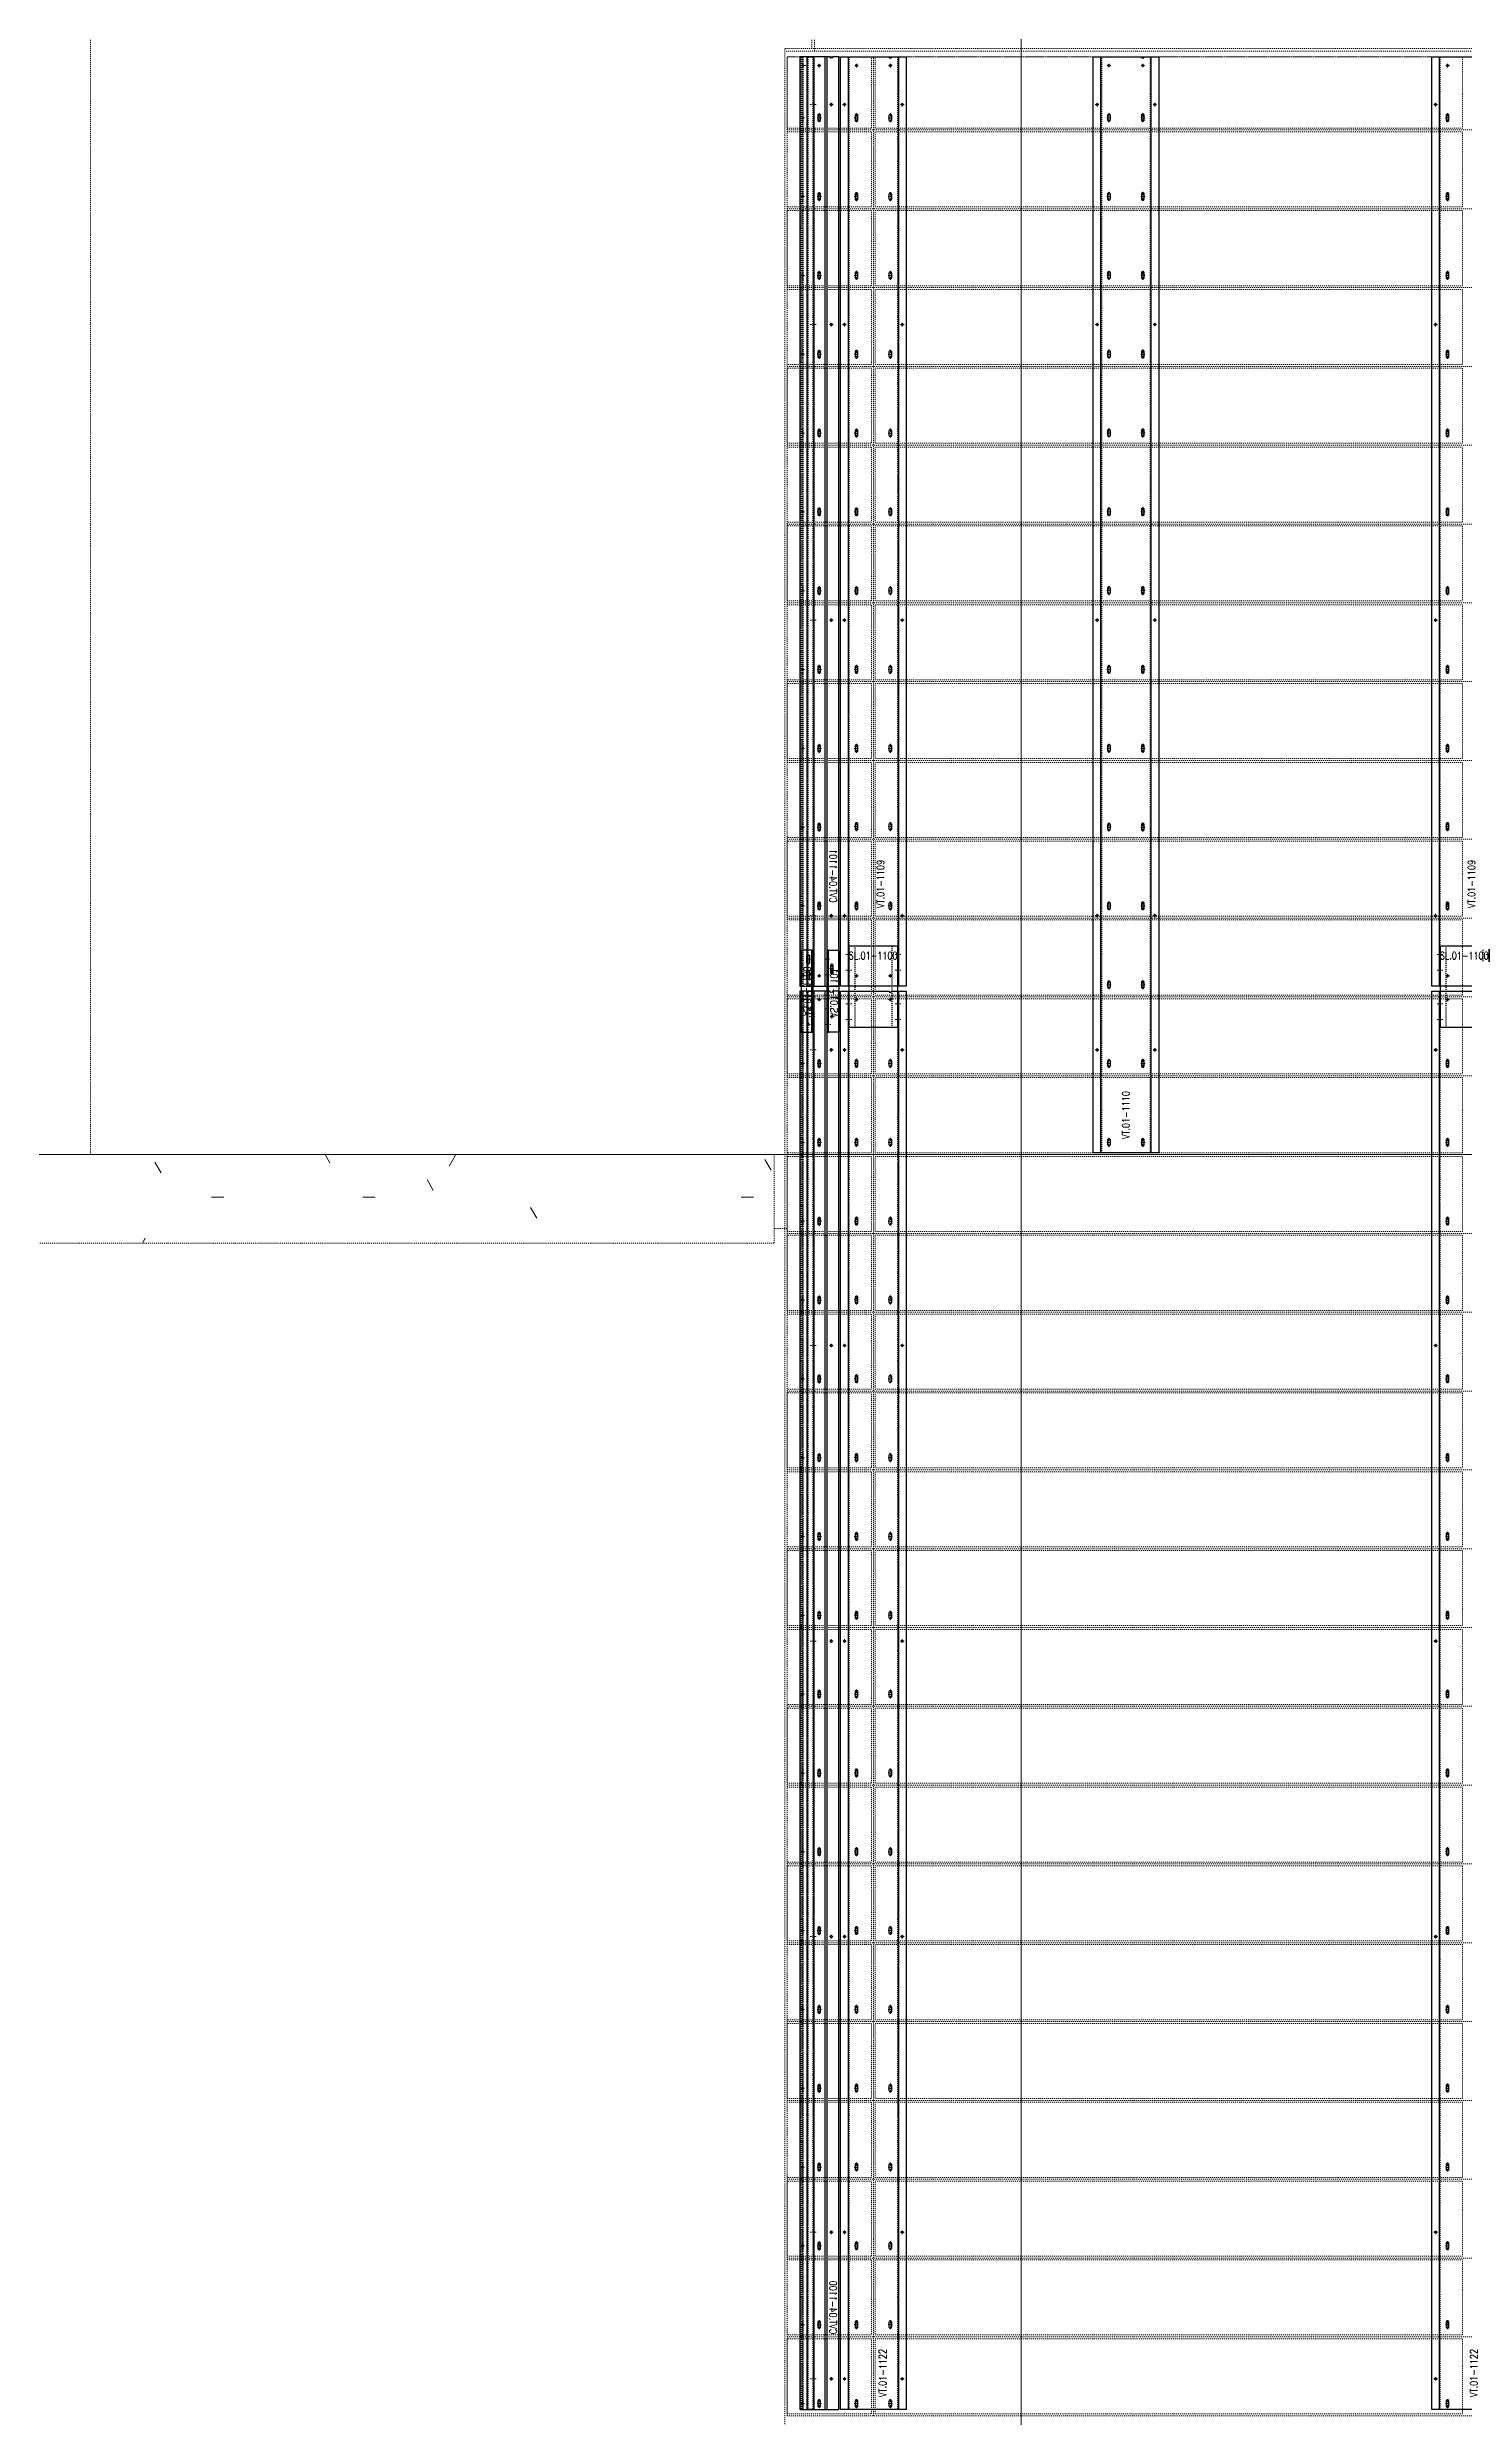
# Model space of a CAD drawing. Header units: inches. Extents: x 11737 to 18084, y -4365 to 1695.
# Drawn here: x 12470.9 to 12614.6, y -396.9 to -156.4 of the extents above; entities that cross this region are included whole.
import ezdxf

# ---------------------------------------------------------------- set-up
doc = ezdxf.new("R2010")
doc.units = ezdxf.units.IN
doc.header["$MEASUREMENT"] = 0
for name, pattern in [('INC-200$0$NBK_CenterX2', [1.083333, 0.666667, -0.125, 0.166667, -0.125]), ('NBK_Center', [0.541667, 0.333333, -0.0625, 0.083333, -0.0625]), ('NBK_Center2', [0.270833, 0.166667, -0.03125, 0.041667, -0.03125]), ('NBK_CenterX2', [1.083333, 0.666667, -0.125, 0.166667, -0.125]), ('NBK_Hidden', [0.125, 0.083333, -0.041667]), ('NBK_Hidden2', [0.0625, 0.041667, -0.020833])]:
    doc.linetypes.add(name, pattern=pattern)
doc.layers.get('Defpoints').update_dxf_attribs({"color": 250, "lineweight": 0})
for name, color, linetype, lineweight in [('!Bracket', 11, 'Continuous', 25), ('!Clip - bent', 20, 'Continuous', 25), ('!Dimension', 50, 'Continuous', 5), ('!Extrusion', 140, 'Continuous', 25), ('!Gridline', 112, 'NBK_CenterX2', 5), ('!Linetype_Center', 220, 'NBK_Center', 9), ('!Linetype_Center2', 222, 'NBK_Center2', 9), ('!Linetype_Hidden', 210, 'NBK_Hidden', 9), ('!Misc2', 252, 'NBK_Hidden2', 5), ('INC-200$0$!Gridline @ 1', 112, 'INC-200$0$NBK_CenterX2', 5)]:
    doc.layers.add(name, color=color, linetype=linetype, lineweight=lineweight)
doc.styles.add('Romans', font='romans.shx', dxfattribs={"width": 0.8})

# ---------------------------------------------------------------- blocks, each defined once
blk = doc.blocks.new('WEST ELEVATION GRID')
for p, q in [((-1332.01, -106.7), (-1332.01, 1818.09)), ((-1655, 242.4), (842.95, 242.4))]:
    blk.add_line(p, q)
blk = doc.blocks.new('A201')
h = blk.add_hatch()
h.set_pattern_fill('FP_19', color=256, style=0, pattern_type=2)
h.set_pattern_definition([(0, (-699.062, 218.4), (30.72, 7.68), [1.267, -21.773, 1.267, -21.773, -122.88]), (0, (-699.062, 218.4), (30.72, 7.68), [-46.08, 1.267, -44.813, 1.267, -21.773, -53.76]), (0, (-699.062, 218.4), (30.72, 7.68), [-115.2, 1.267, -14.093, 1.267, -37.133]), (120, (-687.542, 222.24), (-22.011075, 22.7643), [1.267, -21.773, 1.267, -21.773, -122.88]), (120, (-687.542, 222.24), (-22.011075, 22.7643), [-46.08, 1.267, -44.813, 1.267, -21.773, -53.76]), (120, (-687.542, 222.24), (-22.011075, 22.7643), [-115.2, 1.267, -14.093, 1.267, -37.133]), (240, (-683.702, 237.6), (-8.708925, -30.4443), [1.267, -21.773, 1.267, -21.773, -122.88]), (240, (-683.702, 237.6), (-8.708925, -30.4443), [-46.08, 1.267, -44.813, 1.267, -21.773, -53.76]), (240, (-683.702, 237.6), (-8.708925, -30.4443), [-115.2, 1.267, -14.093, 1.267, -37.133])])
h.paths.add_polyline_path([(-1357.08, 209.4), (-1357.08, 218.4), (-1533.01, 218.4), (-1533.01, 209.4), (-1384.3, 209.4)], flags=0)
for p, q in [((-1426.46, 218.4), (-1426.46, 368.4)), ((-1353.26, 330.65), (-1353.26, 338.15)), ((-1352.98, 337.92), (-1352.98, 330.4)), ((-1356.01, 330.65), (-1356.01, 60.4)), ((-1182.03, 330.65), (-1356.01, 330.65)), ((-1181.76, 330.4), (-1356.01, 330.4)), ((-1357.08, 209.4), (-1357.08, 218.4)), ((-1533.01, 209.4), (-1357.08, 209.4)), ((-1355.76, 210.9), (-1357.08, 210.9))]:
    blk.add_line(p, q)
blk = doc.blocks.new('EWA-TM TERRACOTTA WEST')
at = {"layer": '!Linetype_Hidden'}
for p, q in [((-23.75, 114.4), (-23.75, 353.81)), ((-15, 114.4), (-15, 353.81)), ((-23.75, 346.4), (149.5, 346.4)), ((-23.75, 338.4), (149.5, 338.4)), ((-23.75, 330.4), (149.5, 330.4)), ((-23.75, 322.4), (149.5, 322.4)), ((-23.75, 314.4), (149.5, 314.4)), ((-23.75, 306.4), (149.5, 306.4)), ((-23.75, 298.4), (149.5, 298.4)), ((-23.75, 290.4), (149.5, 290.4)), ((-23.75, 282.4), (149.5, 282.4)), ((-23.75, 274.4), (149.5, 274.4)), ((-23.75, 266.4), (149.5, 266.4)), ((-23.75, 258.4), (149.5, 258.4)), ((-23.75, 250.4), (149.5, 250.4)), ((-23.75, 242.4), (149.5, 242.4)), ((-23.75, 234.4), (1355.76, 234.4)), ((-23.75, 234.4), (165, 234.4)), ((-23.75, 226.4), (1355.76, 226.4)), ((-23.75, 218.4), (1355.76, 218.4)), ((-23.75, 210.4), (1355.76, 210.4)), ((-23.75, 202.4), (1355.76, 202.4)), ((-23.75, 194.4), (1355.76, 194.4)), ((-23.75, 186.4), (1355.76, 186.4)), ((-23.75, 178.4), (1355.76, 178.4)), ((-23.75, 170.4), (1355.76, 170.4)), ((-23.75, 162.4), (1355.76, 162.4)), ((-23.75, 154.4), (1355.76, 154.4)), ((-23.75, 146.4), (1355.76, 146.4)), ((-23.75, 138.4), (1355.76, 138.4)), ((-23.75, 130.4), (1355.76, 130.4)), ((-23.75, 122.4), (1355.76, 122.4)), ((-23.75, 114.4), (1355.76, 114.4))]:
    blk.add_line(p, q, dxfattribs=at)
blk.add_lwpolyline([(-23.75, 353.81), (149.5, 353.81), (149.5, 242.4), (209.5, 242.4), (209.5, 353.81), (285.25, 353.81)], dxfattribs=at)
for points in [[(-23.75, 346.59), (-15.19, 346.59), (-15.19, 353.81), (-23.75, 353.81)], [(44.81, 346.59), (-14.81, 346.59), (-14.81, 353.81), (44.81, 353.81)], [(-23.75, 346.21), (-15.19, 346.21), (-15.19, 338.59), (-23.75, 338.59)], [(44.81, 346.21), (-14.81, 346.21), (-14.81, 338.59), (44.81, 338.59)], [(-23.75, 330.59), (-15.19, 330.59), (-15.19, 338.21), (-23.75, 338.21)], [(44.81, 330.59), (-14.81, 330.59), (-14.81, 338.21), (44.81, 338.21)], [(-23.75, 330.21), (-15.19, 330.21), (-15.19, 322.59), (-23.75, 322.59)], [(44.81, 330.21), (-14.81, 330.21), (-14.81, 322.59), (44.81, 322.59)], [(-23.75, 314.59), (-15.19, 314.59), (-15.19, 322.21), (-23.75, 322.21)], [(44.81, 314.59), (-14.81, 314.59), (-14.81, 322.21), (44.81, 322.21)], [(-23.75, 314.21), (-15.19, 314.21), (-15.19, 306.59), (-23.75, 306.59)], [(44.81, 314.21), (-14.81, 314.21), (-14.81, 306.59), (44.81, 306.59)], [(-23.75, 298.59), (-15.19, 298.59), (-15.19, 306.21), (-23.75, 306.21)], [(44.81, 298.59), (-14.81, 298.59), (-14.81, 306.21), (44.81, 306.21)], [(-23.75, 298.21), (-15.19, 298.21), (-15.19, 290.59), (-23.75, 290.59)], [(44.81, 298.21), (-14.81, 298.21), (-14.81, 290.59), (44.81, 290.59)], [(-23.75, 282.59), (-15.19, 282.59), (-15.19, 290.21), (-23.75, 290.21)], [(44.81, 282.59), (-14.81, 282.59), (-14.81, 290.21), (44.81, 290.21)], [(-23.75, 282.21), (-15.19, 282.21), (-15.19, 274.59), (-23.75, 274.59)], [(44.81, 282.21), (-14.81, 282.21), (-14.81, 274.59), (44.81, 274.59)], [(-23.75, 266.59), (-15.19, 266.59), (-15.19, 274.21), (-23.75, 274.21)], [(44.81, 266.59), (-14.81, 266.59), (-14.81, 274.21), (44.81, 274.21)], [(-23.75, 266.21), (-15.19, 266.21), (-15.19, 258.59), (-23.75, 258.59)], [(44.81, 266.21), (-14.81, 266.21), (-14.81, 258.59), (44.81, 258.59)], [(-23.75, 250.59), (-15.19, 250.59), (-15.19, 258.21), (-23.75, 258.21)], [(44.81, 250.59), (-14.81, 250.59), (-14.81, 258.21), (44.81, 258.21)], [(-23.75, 250.21), (-15.19, 250.21), (-15.19, 242.59), (-23.75, 242.59)], [(44.81, 250.21), (-14.81, 250.21), (-14.81, 242.59), (44.81, 242.59)], [(-23.75, 234.59), (-15.19, 234.59), (-15.19, 242.21), (-23.75, 242.21)], [(44.81, 234.59), (-14.81, 234.59), (-14.81, 242.21), (44.81, 242.21)], [(-23.75, 226.59), (-15.19, 226.59), (-15.19, 234.21), (-23.75, 234.21)], [(44.81, 226.59), (-14.81, 226.59), (-14.81, 234.21), (44.81, 234.21)], [(-23.75, 226.21), (-15.19, 226.21), (-15.19, 218.59), (-23.75, 218.59)], [(44.81, 226.21), (-14.81, 226.21), (-14.81, 218.59), (44.81, 218.59)], [(-23.75, 210.59), (-15.19, 210.59), (-15.19, 218.21), (-23.75, 218.21)], [(44.81, 210.59), (-14.81, 210.59), (-14.81, 218.21), (44.81, 218.21)], [(-23.75, 210.21), (-15.19, 210.21), (-15.19, 202.59), (-23.75, 202.59)], [(44.81, 210.21), (-14.81, 210.21), (-14.81, 202.59), (44.81, 202.59)], [(-23.75, 194.59), (-15.19, 194.59), (-15.19, 202.21), (-23.75, 202.21)], [(44.81, 194.59), (-14.81, 194.59), (-14.81, 202.21), (44.81, 202.21)], [(-23.75, 194.21), (-15.19, 194.21), (-15.19, 186.59), (-23.75, 186.59)], [(44.81, 194.21), (-14.81, 194.21), (-14.81, 186.59), (44.81, 186.59)], [(-23.75, 178.59), (-15.19, 178.59), (-15.19, 186.21), (-23.75, 186.21)], [(44.81, 178.59), (-14.81, 178.59), (-14.81, 186.21), (44.81, 186.21)], [(-23.75, 178.21), (-15.19, 178.21), (-15.19, 170.59), (-23.75, 170.59)], [(44.81, 178.21), (-14.81, 178.21), (-14.81, 170.59), (44.81, 170.59)], [(-23.75, 162.59), (-15.19, 162.59), (-15.19, 170.21), (-23.75, 170.21)], [(44.81, 162.59), (-14.81, 162.59), (-14.81, 170.21), (44.81, 170.21)], [(-23.75, 162.21), (-15.19, 162.21), (-15.19, 154.59), (-23.75, 154.59)], [(44.81, 162.21), (-14.81, 162.21), (-14.81, 154.59), (44.81, 154.59)], [(-23.75, 146.59), (-15.19, 146.59), (-15.19, 154.21), (-23.75, 154.21)], [(44.81, 146.59), (-14.81, 146.59), (-14.81, 154.21), (44.81, 154.21)], [(-23.75, 146.21), (-15.19, 146.21), (-15.19, 138.59), (-23.75, 138.59)], [(44.81, 146.21), (-14.81, 146.21), (-14.81, 138.59), (44.81, 138.59)], [(-23.75, 130.59), (-15.19, 130.59), (-15.19, 138.21), (-23.75, 138.21)], [(44.81, 130.59), (-14.81, 130.59), (-14.81, 138.21), (44.81, 138.21)], [(-23.75, 130.21), (-15.19, 130.21), (-15.19, 122.59), (-23.75, 122.59)], [(44.81, 130.21), (-14.81, 130.21), (-14.81, 122.59), (44.81, 122.59)], [(-23.75, 114.59), (-15.19, 114.59), (-15.19, 122.21), (-23.75, 122.21)], [(44.81, 114.59), (-14.81, 114.59), (-14.81, 122.21), (44.81, 122.21)]]:
    blk.add_lwpolyline(points, close=True, dxfattribs=at)
blk = doc.blocks.new('GRID_ELEV WEST_W')
at = {"layer": '!Gridline'}
for p, q in [((0.03, -1231.31), (0.03, 403.85)), ((-594.98, -1040.63), (1164.09, -1040.63))]:
    blk.add_line(p, q, dxfattribs=at)
blk = doc.blocks.new('WEEP HOLE')
at = {"layer": '!Linetype_Center'}
for p, q in [((-0.22, 0.37), (0.22, 0.37)), ((0, 0.83), (0, -0.08))]:
    blk.add_line(p, q, dxfattribs=at)
at = {"color": 0}
blk.add_lwpolyline([(-0.14, 0.61), (-0.14, 0.14, 0.414214), (0, 0, 0.414214), (0.14, 0.14), (0.14, 0.61, 0.414214), (0, 0.75, 0.414214)], format="xyb", close=True, dxfattribs=at)
blk = doc.blocks.new('TAP HOLE_5mm')
at = {"layer": '!Linetype_Center2'}
for points in [[(-0.18, 0), (0.18, 0)], [(0, 0.18), (0, -0.18)]]:
    blk.add_lwpolyline(points, dxfattribs=at)
blk.add_circle((0, 0), 0.101)
blk = doc.blocks.new('SLOTTED SECTION HOLE')
at = {"layer": '!Linetype_Center2'}
blk.add_line((-0.33, 0), (0.26, 0), dxfattribs=at)
at = {"layer": '!Misc2'}
blk.add_lwpolyline([(-0.08, 0.47), (0, 0.47), (0, -0.47), (-0.08, -0.47)], close=True, dxfattribs=at)
blk = doc.blocks.new('VT.01-1109-')
at = {"layer": '!Extrusion'}
blk.add_lwpolyline([(-3.33, 0), (-3.33, 94.33), (1.58, 94.33, 1), (1.86, 94.33), (3.32, 94.33), (3.32, 0)], format="xyb", close=True, dxfattribs=at)
for points in [[(-2.54, 0), (-2.54, 94.33), (1.58, 94.33)], [(1.86, 94.33), (2.54, 94.33), (2.54, 0)]]:
    blk.add_lwpolyline(points, dxfattribs=at)
at = {"layer": '!Extrusion', "linetype": 'NBK_Hidden'}
for points in [[(-2.46, 0), (-2.46, 94.33), (1.58, 94.33)], [(1.86, 94.33), (2.46, 94.33), (2.46, 0)]]:
    blk.add_lwpolyline(points, dxfattribs=at)
at = {"layer": '!Dimension', "rotation": 360}
for p in [(-2.46, 3.23), (2.54, 3.23), (-2.46, 1.65), (2.54, 1.65)]:
    blk.add_blockref('SLOTTED SECTION HOLE', p, dxfattribs=at)
at = {"layer": '!Extrusion', "rotation": 360}
for name, p in [('TAP HOLE_5mm', (-1.72, 93.45)), ('TAP HOLE_5mm', (1.72, 93.45)), ('TAP HOLE_5mm', (-2.94, 89.49)), ('TAP HOLE_5mm', (2.93, 89.49)), ('WEEP HOLE', (-1.72, 87.78)), ('WEEP HOLE', (1.72, 87.78)), ('WEEP HOLE', (-1.72, 79.78)), ('WEEP HOLE', (1.72, 79.78)), ('WEEP HOLE', (-1.72, 71.78)), ('WEEP HOLE', (1.72, 71.78)), ('TAP HOLE_5mm', (-2.94, 67.16)), ('TAP HOLE_5mm', (2.93, 67.16)), ('WEEP HOLE', (-1.72, 63.78)), ('WEEP HOLE', (1.72, 63.78)), ('WEEP HOLE', (-1.72, 55.78)), ('WEEP HOLE', (1.72, 55.78)), ('WEEP HOLE', (-1.72, 47.78)), ('WEEP HOLE', (1.72, 47.78)), ('WEEP HOLE', (-1.72, 39.78)), ('WEEP HOLE', (1.72, 39.78)), ('TAP HOLE_5mm', (-2.94, 37.16)), ('TAP HOLE_5mm', (2.93, 37.16)), ('WEEP HOLE', (-1.72, 31.78)), ('WEEP HOLE', (1.72, 31.78)), ('WEEP HOLE', (-1.72, 23.78)), ('WEEP HOLE', (1.72, 23.78)), ('WEEP HOLE', (-1.72, 15.84)), ('WEEP HOLE', (1.72, 15.84)), ('TAP HOLE_5mm', (-2.94, 7.16)), ('WEEP HOLE', (-1.72, 7.78)), ('WEEP HOLE', (1.72, 7.78)), ('TAP HOLE_5mm', (2.93, 7.16)), ('TAP HOLE_5mm', (-1.72, 1.06)), ('TAP HOLE_5mm', (1.72, 1.06))]:
    blk.add_blockref(name, p, dxfattribs=at)
at = {"layer": 'Defpoints', "color": 1, "insert": (0.72, 10.38), "char_height": 0.75, "width": 1.65, "attachment_point": 5, "rotation": 90, "style": 'Romans'}
blk.add_mtext('VT.01-1109', dxfattribs=at)
blk = doc.blocks.new('HOLE SECTION')
at = {"layer": '!Linetype_Center2'}
blk.add_line((-0.33, 0), (0.26, 0), dxfattribs=at)
at = {"layer": '!Misc2'}
blk.add_lwpolyline([(-0.09, 0.1), (0, 0.1), (0, -0.1), (-0.09, -0.1)], close=True, dxfattribs=at)
blk = doc.blocks.new('CLEAR SECTION HOLE')
at = {"layer": '!Linetype_Center2'}
blk.add_line((-0.33, 0), (0.26, 0), dxfattribs=at)
at = {"layer": '!Misc2'}
blk.add_lwpolyline([(-0.08, 0.1), (0, 0.1), (0, -0.1), (-0.08, -0.1)], close=True, dxfattribs=at)
blk = doc.blocks.new('19mm WEEP HOLE')
at = {"layer": '!Linetype_Center'}
blk.add_line((-0.37, 0.2), (-0.37, -0.12), dxfattribs=at)
at = {"linetype": 'NBK_Hidden'}
blk.add_lwpolyline([(-0.75, 0.08), (0, 0.08), (0, 0), (-0.75, 0)], close=True, dxfattribs=at)
blk = doc.blocks.new('CVT.01-1101-')
at = {"layer": '!Extrusion'}
blk.add_lwpolyline([(-3.97, 0), (-3.97, 94.33), (-3.34, 94.33, 1), (-3.06, 94.33), (0, 94.33), (0, 0)], format="xyb", close=True, dxfattribs=at)
for points in [[(-2.78, 0), (-2.78, 94.33), (-2.53, 94.33), (-2.53, 0)], [(-0.76, 0), (-0.76, 94.33), (-1.41, 94.33), (-1.41, 0)]]:
    blk.add_lwpolyline(points, close=True, dxfattribs=at)
at = {"layer": '!Extrusion', "linetype": 'NBK_Hidden'}
for points in [[(-1.42, 0), (-1.42, 94.33), (-1.33, 94.33), (-1.33, 0)], [(-0.86, 0), (-0.86, 94.33), (-0.76, 94.33), (-0.76, 0)], [(-0.35, 0), (-0.35, 94.33), (-0.28, 94.33), (-0.28, 0)], [(-0.04, 0), (-0.04, 94.33), (-0.14, 94.33), (-0.14, 0)]]:
    blk.add_lwpolyline(points, close=True, dxfattribs=at)
at = {"layer": '!Dimension'}
for name, p in [('CLEAR SECTION HOLE', (-0.28, 93.45)), ('HOLE SECTION', (-1.33, 89.49)), ('HOLE SECTION', (-1.33, 67.16)), ('HOLE SECTION', (-1.33, 37.16)), ('HOLE SECTION', (-1.33, 7.16)), ('CLEAR SECTION HOLE', (-0.28, 1.06))]:
    blk.add_blockref(name, p, dxfattribs=at)
at = {"layer": '!Extrusion', "xscale": -1}
for name, p in [('TAP HOLE_5mm', (-1.97, 93.45)), ('WEEP HOLE', (-1.97, 87.78)), ('WEEP HOLE', (-1.97, 79.78)), ('WEEP HOLE', (-1.97, 71.78)), ('WEEP HOLE', (-1.97, 63.78)), ('WEEP HOLE', (-1.97, 55.78)), ('WEEP HOLE', (-1.97, 47.78)), ('WEEP HOLE', (-1.97, 39.78)), ('WEEP HOLE', (-1.97, 31.78)), ('WEEP HOLE', (-1.97, 23.78)), ('WEEP HOLE', (-1.97, 15.78)), ('WEEP HOLE', (-1.97, 7.78)), ('TAP HOLE_5mm', (-1.97, 1.06))]:
    blk.add_blockref(name, p, dxfattribs=at)
at = {"layer": '!Extrusion'}
for p in [(-3.2, 89.49), (-3.2, 67.16), (-3.2, 37.16), (-3.2, 7.16)]:
    blk.add_blockref('TAP HOLE_5mm', p, dxfattribs=at)
at = {"layer": '!Extrusion', "rotation": 270}
for p in [(-0.35, 87.78), (-0.35, 79.78), (-0.35, 71.78), (-0.35, 63.78), (-0.35, 55.78), (-0.35, 47.78), (-0.35, 39.78), (-0.35, 31.78), (-0.35, 23.78), (-0.35, 15.78), (-0.35, 7.78)]:
    blk.add_blockref('19mm WEEP HOLE', p, dxfattribs=at)
at = {"layer": 'Defpoints', "color": 3, "insert": (-3.38, 11.2), "char_height": 0.75, "width": 1.65, "attachment_point": 5, "rotation": 90, "style": 'Romans'}
blk.add_mtext('CVT.04-1101', dxfattribs=at)
blk = doc.blocks.new('SECTION CLEAR HOLE 1')
at = {"layer": '!Linetype_Center2'}
blk.add_line((-0.33, 0, 0), (0.26, 0, 0), dxfattribs=at)
at = {"layer": '!Misc2'}
blk.add_lwpolyline([(-0.12, 0.1), (0, 0.1), (0, -0.1), (-0.12, -0.1)], close=True, dxfattribs=at)
blk = doc.blocks.new('SLOTTED SECTION1')
at = {"layer": '!Linetype_Center2'}
blk.add_lwpolyline([(-0.24, 0), (0.12, 0)], dxfattribs=at)
at = {"layer": '!Misc2'}
blk.add_lwpolyline([(-0.12, 0.47), (0, 0.47), (0, -0.47), (-0.12, -0.47)], close=True, dxfattribs=at)
blk = doc.blocks.new('SLOTTED HOLE 1')
at = {"layer": '!Linetype_Center'}
for p, q in [((0, 0.55), (0, -0.55)), ((-0.22, 0), (0.22, 0))]:
    blk.add_line(p, q, dxfattribs=at)
at = {"color": 0}
blk.add_lwpolyline([(-0.14, 0.33), (-0.14, -0.33, 0.414214), (0, -0.47, 0.414214), (0.14, -0.33), (0.14, 0.33, 0.414214), (0, 0.47, 0.414214)], format="xyb", close=True, dxfattribs=at)
blk = doc.blocks.new('SL.01-1101')
at = {"layer": '!Bracket'}
for points in [[(4.65, -1.3), (4.65, -0.12), (-3.67, -0.12), (-3.67, -1.3)], [(-3.67, -1.3), (-3.67, -1.18), (4.65, -1.18), (4.65, -1.3)]]:
    blk.add_lwpolyline(points, close=True, dxfattribs=at)
at = {"layer": '!Dimension', "xscale": -1, "rotation": 270}
for name, p in [('SECTION CLEAR HOLE 1', (-2.88, -1.18)), ('SECTION CLEAR HOLE 1', (-1.3, -1.18)), ('SLOTTED SECTION1', (2.15, -1.18)), ('SLOTTED SECTION1', (3.73, -1.18))]:
    blk.add_blockref(name, p, dxfattribs=at)
at = {"layer": '!Extrusion', "xscale": -1, "rotation": 270}
blk.add_blockref('TAP HOLE_5mm', (-2.09, -0.83), dxfattribs=at)
at = {"layer": '!Extrusion', "linetype": 'NBK_Hidden', "xscale": -1, "rotation": 270}
blk.add_blockref('SLOTTED HOLE 1', (2.75, -0.83), dxfattribs=at)
at = {"layer": 'Defpoints', "color": 30, "insert": (0.32, -0.6), "char_height": 0.75, "width": 1.65, "attachment_point": 5, "style": 'Romans'}
blk.add_mtext('AS.01-1101', dxfattribs=at)
blk = doc.blocks.new('AS.01-1100-')
at = {"layer": '!Bracket'}
for points in [[(4.65, 1.33), (4.65, 0.15), (-3.67, 0.15), (-3.67, 1.33)], [(-3.67, 1.33), (-3.67, 1.21), (4.65, 1.21), (4.65, 1.33)]]:
    blk.add_lwpolyline(points, close=True, dxfattribs=at)
at = {"layer": '!Dimension', "rotation": 270}
for name, p in [('SECTION CLEAR HOLE 1', (-2.09, 1.21)), ('SLOTTED SECTION1', (2.75, 1.21))]:
    blk.add_blockref(name, p, dxfattribs=at)
at = {"layer": '!Extrusion', "rotation": 270}
for p in [(-2.88, 0.86, 0), (-1.3, 0.86, 0)]:
    blk.add_blockref('TAP HOLE_5mm', p, dxfattribs=at)
at = {"layer": '!Extrusion', "linetype": 'NBK_Hidden', "rotation": 270}
for p in [(2.15, 0.86), (3.73, 0.86)]:
    blk.add_blockref('SLOTTED HOLE 1', p, dxfattribs=at)
at = {"layer": 'Defpoints', "color": 30, "insert": (0.49, 0.74), "char_height": 0.75, "width": 1.65, "attachment_point": 5, "style": 'Romans'}
blk.add_mtext('AS.01-1100', dxfattribs=at)
blk = doc.blocks.new('CVT.04-1100-')
at = {"layer": '!Extrusion'}
blk.add_lwpolyline([(-3.34, 143.96, 1), (-3.06, 143.96), (0, 143.96), (0, 0), (-3.97, 0), (-3.97, 143.96)], format="xyb", close=True, dxfattribs=at)
for points in [[(-2.53, 143.96), (-2.53, 0), (-2.78, 0), (-2.78, 143.96)], [(-1.41, 143.96), (-1.41, 0), (-0.76, 0), (-0.76, 143.96)]]:
    blk.add_lwpolyline(points, close=True, dxfattribs=at)
at = {"layer": '!Extrusion', "linetype": 'NBK_Hidden'}
for points in [[(-1.33, 143.96), (-1.33, 0), (-1.42, 0), (-1.42, 143.96)], [(-0.76, 143.96), (-0.76, 0), (-0.86, 0), (-0.86, 143.96)], [(-0.28, 143.96), (-0.28, 0), (-0.35, 0), (-0.35, 143.96)], [(-0.14, 143.96), (-0.14, 0), (-0.04, 0), (-0.04, 143.96)]]:
    blk.add_lwpolyline(points, close=True, dxfattribs=at)
at = {"layer": '!Dimension'}
for name, p in [('CLEAR SECTION HOLE', (-0.28, 143.12)), ('HOLE SECTION', (-1.33, 138)), ('HOLE SECTION', (-1.33, 108)), ('HOLE SECTION', (-1.33, 78)), ('HOLE SECTION', (-1.33, 48)), ('HOLE SECTION', (-1.33, 18)), ('HOLE SECTION', (-1.33, 3.12))]:
    blk.add_blockref(name, p, dxfattribs=at)
at = {"layer": '!Extrusion', "xscale": -1}
for name, p in [('TAP HOLE_5mm', (-1.97, 143.12)), ('WEEP HOLE', (-1.97, 136.24)), ('WEEP HOLE', (-1.97, 128.24)), ('WEEP HOLE', (-1.97, 120.24)), ('WEEP HOLE', (-1.97, 112.24)), ('WEEP HOLE', (-1.97, 104.24)), ('WEEP HOLE', (-1.97, 96.24)), ('WEEP HOLE', (-1.97, 88.24)), ('WEEP HOLE', (-1.97, 80.24)), ('WEEP HOLE', (-1.97, 72.24)), ('WEEP HOLE', (-1.97, 64.24)), ('WEEP HOLE', (-1.97, 56.24)), ('WEEP HOLE', (-1.97, 48.24)), ('WEEP HOLE', (-1.97, 40.24)), ('WEEP HOLE', (-1.97, 32.24)), ('WEEP HOLE', (-1.97, 24.24)), ('WEEP HOLE', (-1.97, 16.24)), ('WEEP HOLE', (-1.97, 8.24)), ('WEEP HOLE', (-1.97, 0.24))]:
    blk.add_blockref(name, p, dxfattribs=at)
at = {"layer": '!Extrusion'}
for p in [(-3.2, 138), (-3.2, 108), (-3.2, 78), (-3.2, 48), (-3.2, 18), (-3.2, 3.12)]:
    blk.add_blockref('TAP HOLE_5mm', p, dxfattribs=at)
at = {"layer": '!Extrusion', "rotation": 270}
for p in [(-0.35, 136.24), (-0.35, 128.24), (-0.35, 120.24), (-0.35, 112.24), (-0.35, 104.24), (-0.35, 96.24), (-0.35, 88.24), (-0.35, 80.24), (-0.35, 72.24), (-0.35, 64.24), (-0.35, 56.24), (-0.35, 48.24), (-0.35, 40.24), (-0.35, 32.24), (-0.35, 24.24), (-0.35, 16.24), (-0.35, 8.24), (-0.35, 0.23)]:
    blk.add_blockref('19mm WEEP HOLE', p, dxfattribs=at)
at = {"color": 144, "rotation": 90}
for name, p in [('SL.01-1101', (-4.08, 143.47)), ('AS.01-1100-', (0, 143.47))]:
    blk.add_blockref(name, p, dxfattribs=at)
at = {"layer": 'Defpoints', "color": 3, "insert": (-3.38, 10.37), "char_height": 0.75, "width": 1.65, "attachment_point": 5, "rotation": 90, "style": 'Romans'}
blk.add_mtext('CVT.04-1100', dxfattribs=at)
blk = doc.blocks.new('VT.01-1122-')
at = {"layer": '!Extrusion'}
blk.add_lwpolyline([(-2.45, 148.55), (2.45, 148.55), (2.45, 140.29), (-2.45, 140.29)], close=True, dxfattribs=at)
at = {"layer": '!Extrusion', "linetype": 'NBK_Hidden2'}
blk.add_lwpolyline([(-1.86, 148.55), (1.86, 148.55), (1.86, 140.29), (-1.86, 140.29)], close=True, dxfattribs=at)
at = {"layer": '!Extrusion'}
blk.add_lwpolyline([(3.33, 0), (-3.33, 0), (-3.33, 143.96), (1.58, 143.96, 1), (1.86, 143.96), (3.33, 143.96)], format="xyb", close=True, dxfattribs=at)
blk.add_lwpolyline([(2.54, 143.96), (2.54, 0), (-2.54, 0), (-2.54, 143.96)], dxfattribs=at)
at = {"layer": '!Extrusion', "linetype": 'NBK_Hidden'}
blk.add_lwpolyline([(2.46, 143.96), (2.46, 0), (-2.46, 0), (-2.46, 143.96)], dxfattribs=at)
at = {"layer": '!Dimension', "rotation": 360}
for p in [(-2.46, 142.67), (2.54, 142.67), (-2.46, 141.09), (2.54, 141.09)]:
    blk.add_blockref('CLEAR SECTION HOLE', p, dxfattribs=at)
at = {"layer": '!Extrusion', "rotation": 360}
for name, p in [('TAP HOLE_5mm', (-1.72, 143.12)), ('TAP HOLE_5mm', (1.72, 143.12)), ('TAP HOLE_5mm', (-2.93, 138)), ('WEEP HOLE', (-1.72, 136.25)), ('WEEP HOLE', (1.72, 136.25)), ('TAP HOLE_5mm', (2.93, 138)), ('WEEP HOLE', (-1.72, 128.25)), ('WEEP HOLE', (1.72, 128.25)), ('WEEP HOLE', (-1.72, 120.25)), ('WEEP HOLE', (1.72, 120.25)), ('WEEP HOLE', (-1.72, 112.25)), ('WEEP HOLE', (1.72, 112.25)), ('TAP HOLE_5mm', (-2.93, 108)), ('TAP HOLE_5mm', (2.93, 108)), ('WEEP HOLE', (-1.72, 104.25)), ('WEEP HOLE', (1.72, 104.25)), ('WEEP HOLE', (-1.72, 96.25)), ('WEEP HOLE', (1.72, 96.25)), ('WEEP HOLE', (-1.72, 88.25)), ('WEEP HOLE', (1.72, 88.25)), ('WEEP HOLE', (-1.72, 80.25)), ('WEEP HOLE', (1.72, 80.25)), ('TAP HOLE_5mm', (-2.93, 78)), ('TAP HOLE_5mm', (2.93, 78)), ('WEEP HOLE', (-1.72, 72.25)), ('WEEP HOLE', (1.72, 72.25)), ('WEEP HOLE', (-1.72, 64.25)), ('WEEP HOLE', (1.72, 64.25)), ('WEEP HOLE', (-1.72, 56.25)), ('WEEP HOLE', (1.72, 56.25)), ('TAP HOLE_5mm', (-2.93, 48)), ('WEEP HOLE', (-1.72, 48.25)), ('WEEP HOLE', (1.72, 48.25)), ('TAP HOLE_5mm', (2.93, 48)), ('WEEP HOLE', (-1.72, 40.25)), ('WEEP HOLE', (1.72, 40.25)), ('WEEP HOLE', (-1.72, 32.25)), ('WEEP HOLE', (1.72, 32.25)), ('WEEP HOLE', (-1.72, 24.25)), ('WEEP HOLE', (1.72, 24.25)), ('TAP HOLE_5mm', (-2.93, 18)), ('WEEP HOLE', (-1.72, 16.25)), ('WEEP HOLE', (1.72, 16.25)), ('TAP HOLE_5mm', (2.93, 18)), ('WEEP HOLE', (-1.72, 8.25)), ('WEEP HOLE', (1.72, 8.25)), ('TAP HOLE_5mm', (-2.93, 3.12)), ('TAP HOLE_5mm', (2.93, 3.12)), ('WEEP HOLE', (-1.72, 0.24)), ('WEEP HOLE', (1.72, 0.24))]:
    blk.add_blockref(name, p, dxfattribs=at)
at = {"layer": 'Defpoints', "color": 30, "insert": (-0.03, 147.57), "char_height": 0.75, "width": 1.65, "attachment_point": 5, "style": 'Romans'}
blk.add_mtext('SL.01-1100', dxfattribs=at)
at = {"layer": 'Defpoints', "color": 1, "insert": (0.94, 3.71), "char_height": 0.75, "width": 1.65, "attachment_point": 5, "rotation": 90, "style": 'Romans'}
blk.add_mtext('VT.01-1122', dxfattribs=at)
blk = doc.blocks.new('VT.01-1110-')
at = {"layer": '!Extrusion'}
blk.add_lwpolyline([(3.33, 0), (-3.33, 0), (-3.33, 111.22), (1.58, 111.22, 1), (1.86, 111.22), (3.33, 111.22)], format="xyb", close=True, dxfattribs=at)
for points in [[(-2.54, 111.22), (1.58, 111.22)], [(1.86, 111.22), (2.54, 111.22), (2.54, 0), (-2.54, 0), (-2.54, 111.22), (1.58, 111.22)], [(1.86, 111.22), (2.54, 111.22)]]:
    blk.add_lwpolyline(points, dxfattribs=at)
at = {"layer": '!Extrusion', "linetype": 'NBK_Hidden'}
blk.add_lwpolyline([(1.86, 111.22), (2.46, 111.22), (2.46, 0), (-2.46, 0), (-2.46, 111.22), (1.58, 111.22)], dxfattribs=at)
at = {"layer": '!Extrusion', "rotation": 360}
for name, p in [('TAP HOLE_5mm', (-1.72, 110.35)), ('TAP HOLE_5mm', (1.72, 110.35)), ('TAP HOLE_5mm', (-2.93, 106.38)), ('TAP HOLE_5mm', (2.93, 106.38)), ('WEEP HOLE', (-1.72, 104.68)), ('WEEP HOLE', (1.72, 104.68)), ('WEEP HOLE', (-1.72, 96.68)), ('WEEP HOLE', (1.72, 96.68)), ('WEEP HOLE', (-1.72, 88.68)), ('WEEP HOLE', (1.72, 88.68)), ('TAP HOLE_5mm', (-2.93, 84.06)), ('TAP HOLE_5mm', (2.93, 84.06)), ('WEEP HOLE', (-1.72, 80.68)), ('WEEP HOLE', (1.72, 80.68)), ('WEEP HOLE', (-1.72, 72.68)), ('WEEP HOLE', (1.72, 72.68)), ('WEEP HOLE', (-1.72, 64.68)), ('WEEP HOLE', (1.72, 64.68)), ('WEEP HOLE', (-1.72, 56.68)), ('WEEP HOLE', (1.72, 56.68)), ('TAP HOLE_5mm', (-2.93, 54.06)), ('TAP HOLE_5mm', (2.93, 54.06)), ('WEEP HOLE', (-1.72, 48.68)), ('WEEP HOLE', (1.72, 48.68)), ('WEEP HOLE', (-1.72, 40.68)), ('WEEP HOLE', (1.72, 40.68)), ('WEEP HOLE', (-1.72, 32.68)), ('WEEP HOLE', (1.72, 32.68)), ('TAP HOLE_5mm', (-2.93, 24.06)), ('WEEP HOLE', (-1.72, 24.68)), ('WEEP HOLE', (1.72, 24.68)), ('TAP HOLE_5mm', (2.93, 24.06)), ('WEEP HOLE', (-1.72, 16.68)), ('WEEP HOLE', (1.72, 16.68)), ('TAP HOLE_5mm', (-2.93, 10.43)), ('TAP HOLE_5mm', (2.93, 10.43)), ('WEEP HOLE', (-1.72, 8.68)), ('WEEP HOLE', (1.72, 8.68)), ('WEEP HOLE', (-1.72, 0.68)), ('WEEP HOLE', (1.72, 0.68))]:
    blk.add_blockref(name, p, dxfattribs=at)
at = {"layer": 'Defpoints', "color": 1, "insert": (0, 3.81), "char_height": 0.75, "width": 1.65, "attachment_point": 5, "rotation": 90, "style": 'Romans'}
blk.add_mtext('VT.01-1110', dxfattribs=at)
blk = doc.blocks.new('WEST TRACKS')
at = {"layer": '!Clip - bent', "color": 2, "xscale": -1}
blk.add_blockref('CVT.01-1101-', (-22.47, 235.48), dxfattribs=at)
at = {"layer": '!Clip - bent', "color": 2, "rotation": 360}
for name, p in [('VT.01-1109-', (-15, 235.48)), ('VT.01-1110-', (10.63, 218.59)), ('VT.01-1109-', (45, 235.48))]:
    blk.add_blockref(name, p, dxfattribs=at)
at = {"layer": '!Clip - bent'}
for p in [(-15, 91.02), (45, 91.02)]:
    blk.add_blockref('VT.01-1122-', p, dxfattribs=at)
at = {"layer": '!Dimension', "xscale": -1}
blk.add_blockref('CVT.04-1100-', (-22.47, 91.02), dxfattribs=at)

msp = doc.modelspace()

# ---------------------------------------------------------------- block references
at = {"layer": '!Dimension'}
msp.add_blockref('EWA-TM TERRACOTTA WEST', (12569.70873, -511.19035), dxfattribs=at)
at = {"layer": '!Linetype_Hidden'}
msp.add_blockref('A201', (13901.7236, -487.19035), dxfattribs=at)
at = {"color": 3}
msp.add_blockref('WEST TRACKS', (12569.70873, -487.19035), dxfattribs=at)
at = {"layer": 'Defpoints'}
msp.add_blockref('WEST ELEVATION GRID', (13901.7236, -511.19035), dxfattribs=at)
at = {"layer": 'INC-200$0$!Gridline @ 1', "xscale": 1.344, "yscale": 1.344, "zscale": 1.344}
msp.add_blockref('GRID_ELEV WEST_W', (12569.66309, 1129.81085), dxfattribs=at)

doc.saveas('drawing.dxf')
